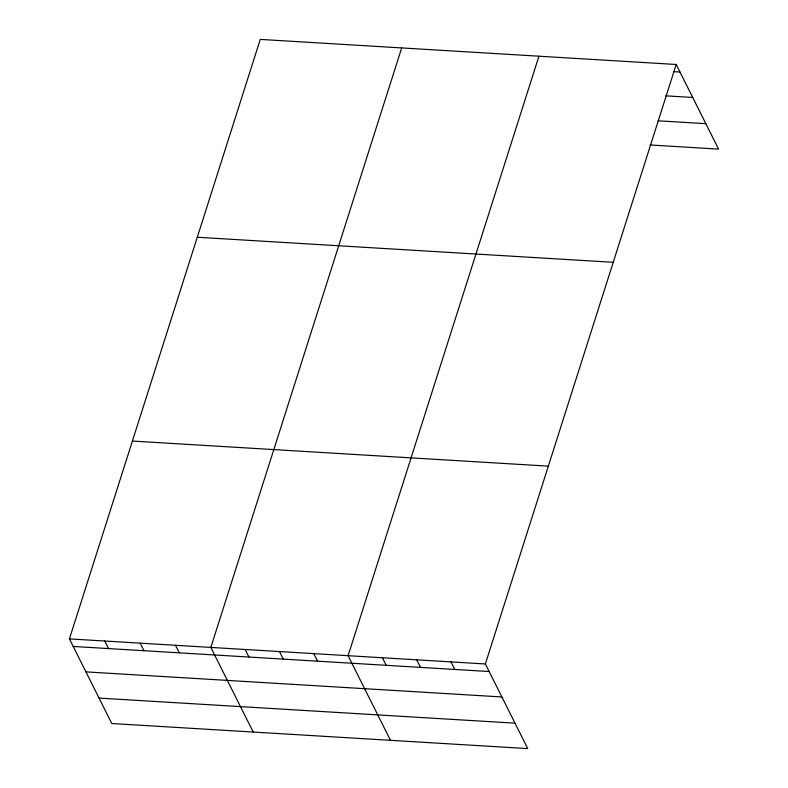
<?xml version="1.0" encoding="UTF-8"?>
<svg xmlns="http://www.w3.org/2000/svg" width="788" height="788" viewBox="0 0 788 788"><rect width="100%" height="100%" fill="white"/><g stroke="black" fill="none" stroke-linecap="round" stroke-linejoin="round"><path stroke-width="1.18" d="M676.202 64.478L485.359 663.969L527.733 748.6L111.797 723.522L69.423 638.891L260.267 39.4L676.202 64.478L718.577 149.109L649.952 144.962M401.683 47.93L210.839 647.421L253.214 732.052M538.943 56.204L348.099 655.695L390.474 740.326M673.858 71.659L679.985 72.023M665.761 95.84L692.721 97.466M658.049 120.791L705.841 123.667M197.286 237.237L613.222 262.305M132.394 441.063L548.34 466.141M69.423 638.891L485.359 663.969M73.195 646.446L489.141 671.524M85.931 671.878L501.877 696.956M99.061 698.089L514.997 723.167M451.041 661.9L454.824 669.455M416.734 659.832L420.506 667.387M382.416 657.763L386.199 665.318M313.782 653.626L317.564 661.181M279.464 651.558L283.247 659.113M245.157 649.489L248.929 657.044M175.488 645.293L179.26 652.838M140.126 643.156L143.909 650.711M104.774 641.028L108.557 648.573"/></g></svg>
